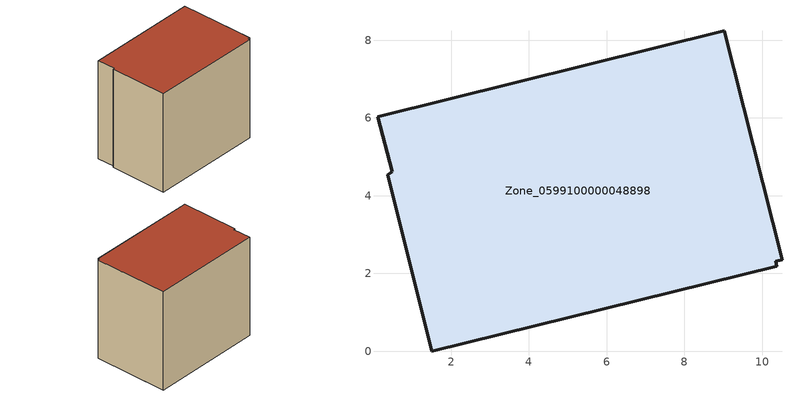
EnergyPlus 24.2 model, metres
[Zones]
Zone_0599100000048898
 floor ground (C_G): 1.51,0 0.37,4.54 0.49,4.61 0.11,6.03 9.03,8.24 10.51,2.35 10.35,2.31 10.38,2.19 z0
 wall outside (C_F): 10.51,2.35 9.03,8.24 0.11,6.03 0.49,4.61 0.37,4.54 1.51,0 10.38,2.19 10.35,2.31 10.51,2.35 z0:8.29
 roof outside (C_R): 0.37,4.54 1.51,0 10.38,2.19 10.35,2.31 10.51,2.35 9.03,8.24 0.11,6.03 0.49,4.61 z8.29
[BUILDING]
Pand.0599100000048898: North Axis=0; Terrain=City; Loads Convergence Tolerance Value=0.04; Temperature Convergence Tolerance Value=0.4; Solar Distribution=FullExterior; Maximum Number of Warmup Days=25; Minimum Number of Warmup Days=1
[Site:Location]
Rotterdam.The.Hague.AP_ZH_NLD Design_Conditions: Latitude=51.96; Longitude=4.45; Time Zone=1; Elevation=-4.5
[SITE:GROUNDTEMPERATURE:BUILDINGSURFACE]
18, 18, 18, 18, 18, 18, 18, 18, 18, 18, 18, 18
[MATERIAL] Thermal Absorptance=0.9; Solar Absorptance=0.7; Visible Absorptance=0.7
Name | Roughness | Thickness | Conductivity | Density | Specific Heat
G.TI.1965-1974 | MediumSmooth | 0.15 | 0.882353 | 540 | 1210
F.TI.1965-1974 | Rough | 0.3 | 0.697674 | 1920 | 840
R.TI.1965-1974 | MediumRough | 0.2 | 0.232558 | 1500 | 1000
[CONSTRUCTION]
C_G: G.TI.1965-1974
C_F: F.TI.1965-1974
C_R: R.TI.1965-1974
[ZONE]
Zone_0599100000048898: Type=1; Multiplier=1; Ceiling Height=Autocalculate; Volume=Autocalculate; Floor Area=autocalculate; Part of Total Floor Area=Yes
[ZONEINFILTRATION:DESIGNFLOWRATE]
Infil_Zone_0599100000048898: Zone or ZoneList or Space or SpaceList=Zone_0599100000048898; Schedule=AlwaysOn; Design Flow Rate Calculation Method=Flow/Area; Flow Rate per Floor Area=0.003; Constant Term Coefficient=1; Temperature Term Coefficient=0; Velocity Term Coefficient=0; Velocity Squared Term Coefficient=0
[HVACTEMPLATE:ZONE:IDEALLOADSAIRSYSTEM]
Zone_0599100000048898: Maximum Heating Supply Air Temperature=50; Minimum Cooling Supply Air Temperature=13; Maximum Heating Supply Air Humidity Ratio=0.0156; Minimum Cooling Supply Air Humidity Ratio=0.0077; Heating Limit=NoLimit; Cooling Limit=NoLimit; Dehumidification Control Type=ConstantSensibleHeatRatio; Cooling Sensible Heat Ratio=0.7; Dehumidification Setpoint=60; Humidification Control Type=None; Humidification Setpoint=30; Outdoor Air Method=None; Outdoor Air Flow Rate per Person=0.00944; Outdoor Air Flow Rate per Zone Floor Area=0; Outdoor Air Flow Rate per Zone=0; Demand Controlled Ventilation Type=None; Outdoor Air Economizer Type=NoEconomizer; Heat Recovery Type=None; Sensible Heat Recovery Effectiveness=0.7; Latent Heat Recovery Effectiveness=0.65
[ZONECONTROL:THERMOSTAT]
ThermostatControl_Zone_0599100000048898: Zone or ZoneList=Zone_0599100000048898; Control Type Schedule=DualSetpointControlType; Control 1=Thermostat_Zone_0599100000048898; Temperature Difference Between Cutout And Setpoint=0
[THERMOSTATSETPOINT:DUALSETPOINT]
Thermostat_Zone_0599100000048898: Heating Setpoint Temperature Schedule=HeatingSetpoint_Zone_0599100000048898; Cooling Setpoint Temperature Schedule=CoolingSetpoint_Zone_0599100000048898
[SCHEDULE:COMPACT]
HeatingSetpoint_Zone_0599100000048898: Through: 12/31, For: AllDays, Until: 24:00, 21
CoolingSetpoint_Zone_0599100000048898: Through: 12/31, For: AllDays, Until: 24:00, 24
DualSetpointControlType: Through: 12/31, For: AllDays, Until: 24:00, 4
AlwaysOn: Through: 12/31, For: AllDays, Until: 24:00, 1
